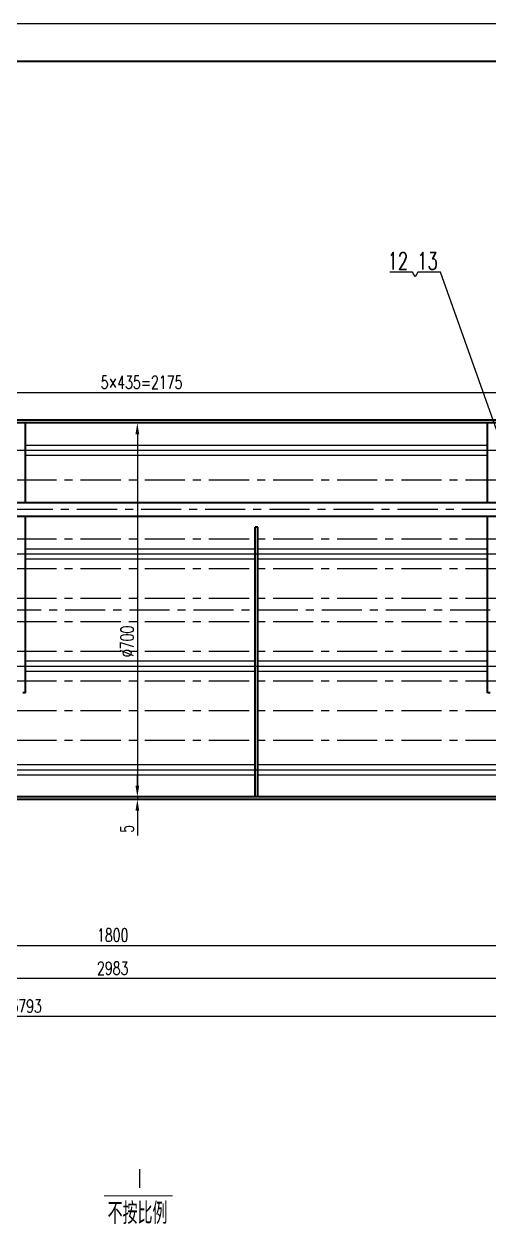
# Model space of a CAD drawing. Header units: millimetres. Extents: x -31412 to -3120, y -19513 to 5955.
# Drawn here: x -28438 to -27568, y -17003 to -14756 of the extents above; entities that cross this region are included whole.
import ezdxf

# ---------------------------------------------------------------- set-up
doc = ezdxf.new("R2010")
doc.units = ezdxf.units.MM
doc.linetypes.add('CENTER', pattern=[2, 1.25, -0.25, 0.25, -0.25])
doc.linetypes.add('CENTERX2', pattern=[4, 2.5, -0.5, 0.5, -0.5])
doc.layers.add('CEN', color=1, linetype='CENTER')
for name, color, linetype, lineweight in [('文字层', 40, 'Continuous', 20), ('细线', 11, 'Continuous', 25), ('细线层', 11, 'Continuous', 25), ('边框+粗实线层', 2, 'Continuous', 40)]:
    doc.layers.add(name, color=color, linetype=linetype, lineweight=lineweight)
doc.styles.add('hztxt-0.8', font='romans.shx', dxfattribs={"width": 0.7, "bigfont": 'hztxt.shx'})
doc.dimstyles.new('装配图', dxfattribs={"dimscale": 7, "dimtxt": 3.5, "dimasz": 3, "dimexe": 1.25, "dimexo": 0.625, "dimgap": 1, "dimtad": 1, "dimdsep": 46, "dimtxsty": 'hztxt-0.8', "dimcen": 2.5, "dimadec": 0, "dimazin": 0, "dimtfac": 1, "dimtmove": 0, "dimatfit": 3, "dimfxl": 0, "dimarcsym": 0})

# ---------------------------------------------------------------- blocks, each defined once
blk = doc.blocks.new('*D22')
at = {"layer": 'Defpoints', "color": 0}
for p in [(-29172.4, -16407), (-27372.4, -16407), (-27372.4, -16481)]:
    blk.add_point(p, dxfattribs=at)
at = {"layer": '细线层', "color": 0, "lineweight": -2}
for p, q in [((-29172.4, -16411.3), (-29172.4, -16489.7)), ((-27372.4, -16411.3), (-27372.4, -16489.7)), ((-29151.4, -16481), (-27393.4, -16481))]:
    blk.add_line(p, q, dxfattribs=at)
at = {"layer": '细线层', "color": 0}
for points in [[(-29151.4, -16477.5), (-29151.4, -16484.5), (-29172.4, -16481)], [(-27393.4, -16477.5), (-27393.4, -16484.5), (-27372.4, -16481)]]:
    blk.add_solid(points, dxfattribs=at)
at = {"layer": '细线层', "color": 0, "insert": (-28272.4, -16461.7), "char_height": 24.5, "attachment_point": 5, "style": 'hztxt-0.8'}
blk.add_mtext('1800', dxfattribs=at)
blk = doc.blocks.new('*D26')
at = {"layer": 'Defpoints', "color": 0}
for p in [(-29763.9, -16268), (-26780.9, -16268), (-29763.9, -16543.1)]:
    blk.add_point(p, dxfattribs=at)
at = {"layer": '细线层', "color": 0, "lineweight": -2}
for p, q in [((-29763.9, -16272.3), (-29763.9, -16551.8)), ((-26780.9, -16272.3), (-26780.9, -16551.8)), ((-26801.9, -16543.1), (-29742.9, -16543.1))]:
    blk.add_line(p, q, dxfattribs=at)
at = {"layer": '细线层', "color": 0}
for points in [[(-29742.9, -16539.6), (-29742.9, -16546.6), (-29763.9, -16543.1)], [(-26801.9, -16539.6), (-26801.9, -16546.6), (-26780.9, -16543.1)]]:
    blk.add_solid(points, dxfattribs=at)
at = {"layer": '细线层', "color": 0, "insert": (-28272.4, -16523.8), "char_height": 24.5, "attachment_point": 5, "style": 'hztxt-0.8'}
blk.add_mtext('2983', dxfattribs=at)
blk = doc.blocks.new('*D29')
at = {"layer": 'Defpoints', "color": 0}
for p in [(-30330.9, -15852.9), (-26537.9, -15853), (-30330.9, -16613.8)]:
    blk.add_point(p, dxfattribs=at)
at = {"layer": '细线层', "color": 0, "lineweight": -2}
for p, q in [((-30330.9, -15857.3), (-30330.9, -16622.6)), ((-26537.9, -15857.3), (-26537.9, -16622.6)), ((-26558.9, -16613.8), (-30309.9, -16613.8))]:
    blk.add_line(p, q, dxfattribs=at)
at = {"layer": '细线层', "color": 0}
for points in [[(-30309.9, -16610.3), (-30309.9, -16617.3), (-30330.9, -16613.8)], [(-26558.9, -16610.3), (-26558.9, -16617.3), (-26537.9, -16613.8)]]:
    blk.add_solid(points, dxfattribs=at)
at = {"layer": '细线层', "color": 0, "insert": (-28434.4, -16594.6), "char_height": 24.5, "attachment_point": 5, "style": 'hztxt-0.8'}
blk.add_mtext('3793', dxfattribs=at)
blk = doc.blocks.new('*D30')
at = {"layer": 'Defpoints', "color": 0}
for p in [(-27130.9, -15446.1), (-29305.9, -15503), (-27130.9, -15698)]:
    blk.add_point(p, dxfattribs=at)
at = {"layer": '细线层', "color": 0, "lineweight": -2}
for p, q in [((-29305.9, -15498.6), (-29305.9, -15437.4)), ((-29284.9, -15446.1), (-27151.9, -15446.1)), ((-27130.9, -15693.6), (-27130.9, -15437.4))]:
    blk.add_line(p, q, dxfattribs=at)
at = {"layer": '细线层', "color": 0}
for points in [[(-29284.9, -15442.6), (-29284.9, -15449.6), (-29305.9, -15446.1)], [(-27151.9, -15442.6), (-27151.9, -15449.6), (-27130.9, -15446.1)]]:
    blk.add_solid(points, dxfattribs=at)
at = {"layer": '细线层', "color": 0, "insert": (-28218.4, -15426.9), "char_height": 24.5, "attachment_point": 5, "style": 'hztxt-0.8'}
blk.add_mtext('5×435=2175', dxfattribs=at)
blk = doc.blocks.new('*D41')
at = {"layer": 'Defpoints', "color": 0}
for p in [(-28209.5, -15503), (-28226.3, -16203), (-28209.5, -16203)]:
    blk.add_point(p, dxfattribs=at)
at = {"layer": '细线层', "color": 0, "lineweight": -2}
for p, q in [((-28213.9, -15503), (-28235, -15503)), ((-28226.3, -15524), (-28226.3, -16182)), ((-28213.9, -16203), (-28235, -16203))]:
    blk.add_line(p, q, dxfattribs=at)
at = {"layer": '细线层', "color": 0}
for points in [[(-28229.8, -15524), (-28222.8, -15524), (-28226.3, -15503)], [(-28229.8, -16182), (-28222.8, -16182), (-28226.3, -16203)]]:
    blk.add_solid(points, dxfattribs=at)
at = {"layer": '细线层', "color": 0, "insert": (-28245.5, -15911.9), "char_height": 24.5, "attachment_point": 5, "rotation": 90, "style": 'hztxt-0.8'}
blk.add_mtext('%%c700', dxfattribs=at)
blk = doc.blocks.new('*D42')
at = {"layer": 'Defpoints', "color": 0}
for p in [(-28226.3, -16208), (-28210.2, -16208), (-28209.5, -16203)]:
    blk.add_point(p, dxfattribs=at)
at = {"layer": '细线层', "color": 0, "lineweight": -2}
for p, q in [((-28226.3, -16182), (-28226.3, -16161)), ((-28213.9, -16203), (-28235, -16203)), ((-28214.6, -16208), (-28235, -16208)), ((-28226.3, -16203), (-28226.3, -16208)), ((-28226.3, -16229), (-28226.3, -16275.4))]:
    blk.add_line(p, q, dxfattribs=at)
at = {"layer": '细线层', "color": 0}
for points in [[(-28229.8, -16182), (-28222.8, -16182), (-28226.3, -16203)], [(-28229.8, -16229), (-28222.8, -16229), (-28226.3, -16208)]]:
    blk.add_solid(points, dxfattribs=at)
at = {"layer": '细线层', "color": 0, "insert": (-28245.5, -16262.7), "char_height": 24.5, "attachment_point": 5, "rotation": 90, "style": 'hztxt-0.8'}
blk.add_mtext('5', dxfattribs=at)

msp = doc.modelspace()

# ---------------------------------------------------------------- linework, layer by layer
at = {"ltscale": 30}
for p, q in [((-28435.855, -15544.324), (-27570.855, -15544.324)), ((-29756.855, -15553.824), (-27533.855, -15553.824)), ((-28435.855, -15563.324), (-27570.855, -15563.324)), ((-28435.855, -15738.314), (-28005.855, -15738.314)), ((-28000.855, -15738.314), (-27570.855, -15738.314)), ((-29756.855, -15747.814), (-27098.855, -15747.814)), ((-28435.855, -15757.314), (-28005.855, -15757.314)), ((-28000.855, -15757.314), (-27570.855, -15757.314)), ((-28435.855, -15948.591), (-28005.855, -15948.591)), ((-28000.855, -15948.591), (-27570.855, -15948.591)), ((-29756.855, -15958.091), (-27098.855, -15958.091)), ((-28435.855, -15967.591), (-28005.855, -15967.591)), ((-28000.855, -15967.591), (-27570.855, -15967.591)), ((-28870.855, -16142.58), (-28005.855, -16142.58)), ((-28000.855, -16142.58), (-27135.855, -16142.58)), ((-29756.855, -16152.08), (-27098.855, -16152.08)), ((-28870.855, -16161.58), (-28005.855, -16161.58)), ((-28000.855, -16161.58), (-27135.855, -16161.58))]:
    msp.add_line(p, q, dxfattribs=at)
at = {"layer": 'CEN', "linetype": 'CENTERX2', "ltscale": 30}
for p, q in [((-29772.355, -15609.25), (-26772.355, -15609.25)), ((-29779.333, -15664.675), (-26765.915, -15664.675)), ((-29772.355, -15720.101), (-26772.355, -15720.101)), ((-29772.355, -15775.527), (-26772.355, -15775.527)), ((-29772.355, -15830.952), (-26772.355, -15830.952)), ((-30401.25, -15852.952), (-26501.564, -15852.952)), ((-29772.355, -15874.952), (-26772.355, -15874.952)), ((-29772.355, -15930.378), (-26772.355, -15930.378)), ((-29772.355, -15985.803), (-26772.355, -15985.803)), ((-29772.355, -16041.229), (-26772.355, -16041.229)), ((-29772.355, -16096.655), (-26772.355, -16096.655))]:
    msp.add_line(p, q, dxfattribs=at)
at = {"layer": '文字层'}
msp.add_line((-28288.55, -16949.685), (-28160.801, -16949.685), dxfattribs=at)
at = {"layer": '细线'}
msp.add_line((-27701.241, -15220.863), (-27706.349, -15229.174), dxfattribs=at)
at = {"layer": '细线层'}
msp.add_lwpolyline([(-24893.417, -14756.133), (-30780.417, -14756.133)], dxfattribs=at)
at = {"layer": '边框+粗实线层'}
for p, q in [((-26946.855, -15497.952), (-29484.355, -15497.952)), ((-26800.855, -15502.952), (-29743.855, -15502.952)), ((-28435.855, -15652.175), (-28435.855, -15502.952)), ((-27570.855, -15652.175), (-27570.855, -15502.952)), ((-28435.855, -16007.952), (-28435.855, -15677.175)), ((-27570.855, -16007.952), (-27570.855, -15677.175)), ((-28000.855, -15697.952), (-28005.855, -15697.952)), ((-28005.855, -16202.952), (-28005.855, -15697.952)), ((-28000.855, -16202.952), (-28000.855, -15697.952)), ((-28435.855, -16007.952), (-28440.855, -16007.952)), ((-27565.855, -16007.952), (-27570.855, -16007.952)), ((-26800.855, -16202.952), (-29743.855, -16202.952)), ((-27060.355, -16207.952), (-29597.855, -16207.952))]:
    msp.add_line(p, q, dxfattribs=at)
at = {"layer": '边框+粗实线层', "ltscale": 30}
for p, q in [((-29772.355, -15652.175), (-26772.355, -15652.175)), ((-29772.355, -15677.175), (-26772.355, -15677.175))]:
    msp.add_line(p, q, dxfattribs=at)
at = {"layer": '边框+粗实线层'}
msp.add_lwpolyline([(-24963.417, -14826.133), (-30605.417, -14826.133)], dxfattribs=at)

# ---------------------------------------------------------------- texts
at = {"layer": '文字层', "style": 'hztxt-0.8', "width": 0.7}
for s, p in [('Ⅰ', (-28235.797, -16938.84)), ('不按比例', (-28281.947, -17002.433))]:
    msp.add_text(s, height=40, dxfattribs=at).set_placement(p)
at = {"layer": '细线', "style": 'hztxt-0.8', "width": 0.7}
for s, p in [('12', (-27757.985, -15215.677)), ('13', (-27702.614, -15215.677))]:
    msp.add_text(s, height=32, dxfattribs=at).set_placement(p)

# ---------------------------------------------------------------- dimensions: what is measured, and where the dimension line sits
at = {"layer": '细线层'}
dim = msp.add_linear_dim(base=(-27130.855, -15446.131), p1=(-29305.855, -15502.952), p2=(-27130.855, -15697.952), text='5×435=<>', dimstyle='装配图', dxfattribs=at)
dim.commit()
dim.dimension.update_dxf_attribs({"geometry": '*D30', "text_midpoint": (-28218.355, -15426.881)})
dim = msp.add_linear_dim(base=(-28226.293, -16202.952), p1=(-28209.493, -15502.952), p2=(-28209.493, -16202.952), angle=90, text='%%c<>', dimstyle='装配图', dxfattribs=at)
dim.commit()
dim.dimension.update_dxf_attribs({"geometry": '*D41', "text_midpoint": (-28226.293, -15911.853), "dimtype": 160})
for base, p1, p2, picture, middle in [((-30330.855, -16613.806), (-26537.855, -15852.952), (-30330.855, -15852.934), '*D29', (-28434.355, -16594.556)), ((-29763.855, -16543.069), (-26780.855, -16267.952), (-29763.855, -16267.952), '*D26', (-28272.355, -16523.819)), ((-27372.355, -16480.993), (-29172.355, -16406.952), (-27372.355, -16406.952), '*D22', (-28272.355, -16461.743))]:
    dim = msp.add_linear_dim(base=base, p1=p1, p2=p2, dimstyle='装配图', dxfattribs=at)
    dim.commit()
    dim.dimension.update_dxf_attribs({"geometry": picture, "text_midpoint": middle})
dim = msp.add_linear_dim(base=(-28226.293, -16207.952), p1=(-28209.493, -16202.952), p2=(-28210.238, -16207.952), angle=90, dimstyle='装配图', dxfattribs=at)
dim.commit()
dim.dimension.update_dxf_attribs({"geometry": '*D42', "text_midpoint": (-28245.543, -16262.669)})

# ---------------------------------------------------------------- leaders
at = {"layer": '细线'}
for points in [[(-27706.349, -15229.174), (-27711.457, -15220.863), (-27753.693, -15220.863)], [(-27540.728, -15553.824), (-27659.006, -15220.863), (-27701.241, -15220.863)]]:
    msp.add_leader(points, dimstyle='装配图', override={"dimgap": 0.86, "dimtad": 0, "dimldrblk": 'None'}, dxfattribs=at)

doc.saveas('drawing.dxf')
